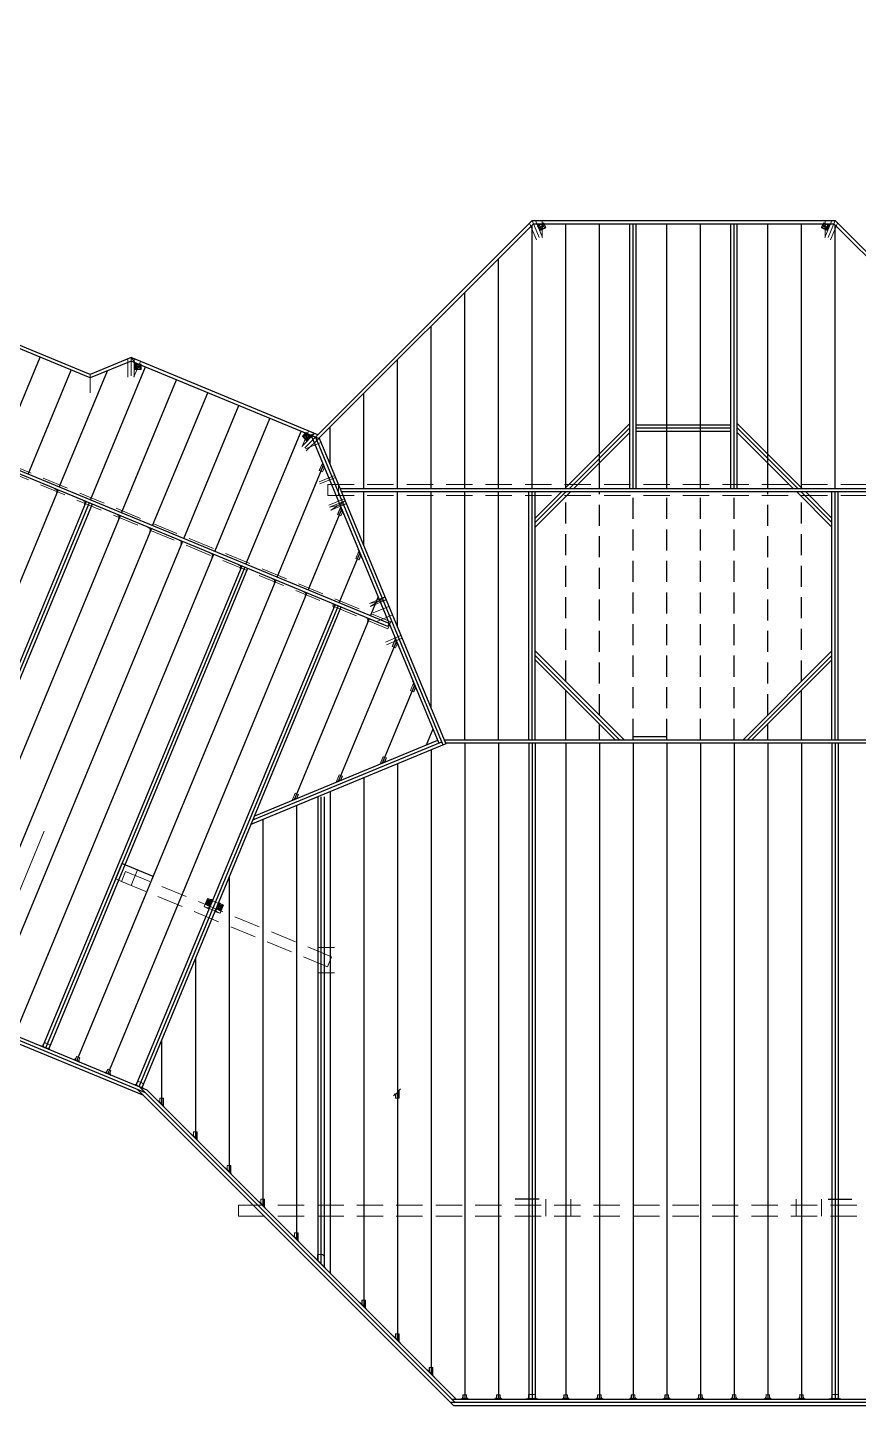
# Model space of a CAD drawing. Header units: inches. Extents: x 23391 to 25615, y 13217 to 14131.
# Drawn here: x 24516 to 24911, y 13217 to 13871 of the extents above; entities that cross this region are included whole.
import ezdxf

# ---------------------------------------------------------------- set-up
doc = ezdxf.new("R2010")
doc.units = ezdxf.units.IN
doc.header["$MEASUREMENT"] = 0
doc.linetypes.add('HIDDEN', pattern=[0.375, 0.25, -0.125])
doc.layers.get('0').update_dxf_attribs({"color": 8, "lineweight": 9})
for name, color, linetype, lineweight in [('BEAM SEAT', 7, 'Continuous', 20), ('FLOOR BEAMS', 3, 'HIDDEN', 20), ('FLOOR FRAMING HARDWARE', 7, 'Continuous', 20), ('FLOOR JOISTS', 3, 'Continuous', 30), ('FLOOR JOISTS PT', 44, 'Continuous', 30), ('FOUNDATION', 7, 'Continuous', 30), ('GRID LAYOUT', 1, 'Continuous', 9), ('STEEL', 5, 'Continuous', 9)]:
    doc.layers.add(name, color=color, linetype=linetype, lineweight=lineweight)

# ---------------------------------------------------------------- blocks, each defined once
blk = doc.blocks.new('LUS210-2-t')
for p, q in [((-1.66, 2.27), (-2.69, 2.27)), ((-2.69, 2.27), (-2.69, 2.2)), ((-2.69, 2.2), (-1.69, 2.2)), ((-2.09, 1.95), (-2.09, 2.2)), ((-2, 2.16), (-2.09, 2.07)), ((-2.09, 1.95), (-1.91, 1.95)), ((-2, 2.16), (-1.91, 2.07)), ((-1.91, 1.95), (-1.91, 2.2)), ((-1.8, 1.17), (-1.64, 1.33)), ((-1.77, 1.14), (-1.8, 1.17)), ((-1.77, 1.14), (-1.63, 1.06)), ((-1.63, 2.14), (-1.63, 0)), ((-1.19, 0), (-1.63, 0)), ((-1.56, 2.14), (-1.56, 2.17)), ((-1.56, 2.14), (-1.56, 0)), ((-1.19, 2), (-1.56, 2)), ((0.94, 2), (-0.94, 2)), ((-0.94, 0), (0.94, 0)), ((1.19, 2), (1.56, 2)), ((1.62, 0), (1.19, 0)), ((1.56, 2.14), (1.56, 2.17)), ((1.56, 2.14), (1.56, 0)), ((1.62, 0), (1.62, 2.14)), ((1.77, 1.14), (1.62, 1.06)), ((1.8, 1.17), (1.64, 1.33)), ((1.66, 2.27), (2.91, 2.27)), ((2.91, 2.2), (1.69, 2.2)), ((1.77, 1.14), (1.8, 1.17)), ((1.91, 1.95), (1.91, 2.2)), ((2, 2.16), (1.91, 2.07)), ((1.91, 1.95), (2.09, 1.95)), ((2, 2.16), (2.09, 2.07)), ((2.09, 1.95), (2.09, 2.2)), ((2.91, 2.27), (2.91, 2.2))]:
    blk.add_line(p, q)
for centre, radius, start, end in [((-1.69, 2.14), 0.062, 0, 90), ((-1.67, 2.16), 0.111, 8.5739, 81.4261), ((-1.69, 1.38), 0.0647, 315, 0), ((-1.06, 2), 0.125, 180, 0), ((-1.06, 0), 0.125, 0, 180), ((1.06, 2), 0.125, 180, 0), ((1.06, 0), 0.125, 0, 180), ((1.67, 2.16), 0.111, 98.5739, 171.4261), ((1.69, 2.14), 0.062, 90, 180), ((1.69, 1.38), 0.0647, 180, 225)]:
    blk.add_arc(centre, radius, start, end)
blk = doc.blocks.new('LUS210-t')
for p, q in [((-0.91, 2.06), (-1.84, 2.06)), ((-1.84, 2.06), (-1.84, 2)), ((-1.84, 2), (-0.91, 2)), ((-1.28, 1.65), (-1.28, 2)), ((-1.21, 1.62), (-1.28, 1.65)), ((-1.16, 1.62), (-1.21, 1.62)), ((-1.16, 1.62), (-1.09, 1.65)), ((-1.09, 2), (-1.09, 1.65)), ((-1.02, 1.24), (-0.86, 1.39)), ((-0.99, 1.2), (-1.02, 1.24)), ((-0.99, 1.2), (-0.84, 1.12)), ((-0.84, 1.94), (-0.84, 0.2)), ((-0.84, 0.2), (-0.71, 0.07)), ((-0.78, 0.13), (-0.78, 1.94)), ((0, 1.75), (-0.69, 1.75)), ((0, 0), (-0.69, 0)), ((0, 1.75), (0.69, 1.75)), ((0, 0), (0.69, 0)), ((0.85, 0.2), (0.71, 0.07)), ((0.78, 0.13), (0.78, 1.94)), ((0.84, 1.94), (0.84, 0.19)), ((0.99, 1.2), (0.84, 1.12)), ((1.02, 1.24), (0.86, 1.39)), ((0.91, 2.06), (1.84, 2.06)), ((1.84, 2), (0.91, 2)), ((0.99, 1.2), (1.02, 1.24)), ((1.09, 1.65), (1.09, 2)), ((1.16, 1.62), (1.09, 1.65)), ((1.21, 1.62), (1.16, 1.62)), ((1.21, 1.62), (1.28, 1.65)), ((1.28, 2), (1.28, 1.65)), ((1.84, 2.06), (1.84, 2))]:
    blk.add_line(p, q)
for centre, radius, start, end in [((-0.91, 1.94), 0.125, 0, 90), ((-0.91, 1.94), 0.0625, 0, 90), ((-0.91, 1.44), 0.0647, 315, 0), ((-0.78, 1.75), 0.0937, 269.99988, 359.99998), ((-0.78, 0), 0.0937, 0.00031, 45.00023), ((0.78, 1.75), 0.0937, 180.00002, 270.00012), ((0.78, 0), 0.0937, 134.99977, 179.99969), ((0.91, 1.94), 0.125, 90, 180), ((0.91, 1.94), 0.0625, 90, 180), ((0.91, 1.44), 0.0647, 180, 225)]:
    blk.add_arc(centre, radius, start, end)
blk = doc.blocks.new('SUR210-t')
for p, q in [((-2.59, 2.8), (-1.6, 2.8)), ((-2.59, 2.74), (-2.59, 2.8)), ((-1.6, 2.74), (-2.59, 2.74)), ((-1.56, 2.72), (1.09, 0.07)), ((1.14, 0.11), (-1.51, 2.76)), ((-1.27, 2.52), (0.79, 2.59)), ((0.22, 0.94), (0.26, 0.99)), ((2.24, 1.22), (0.79, 2.67)), ((0.83, 2.63), (0.79, 2.59)), ((0.85, 2.7), (2.29, 1.26)), ((2.17, 2.81), (0.92, 2.81)), ((0.92, 2.75), (2.17, 2.75)), ((1.09, 0.07), (1.14, 0.11)), ((2.24, 1.22), (1.14, 0.11)), ((2.17, 2.75), (2.17, 2.81)), ((2.29, 1.26), (2.24, 1.22))]:
    blk.add_line(p, q)
for centre, radius, start, end in [((-1.6, 2.67), 0.125, 45, 90), ((-1.6, 2.67), 0.062, 45, 90), ((0.92, 2.69), 0.125, 90, 189.84154), ((0.92, 2.69), 0.062, 90, 175.33828)]:
    blk.add_arc(centre, radius, start, end)
blk = doc.blocks.new('SUR210-2-t')
for p, q in [((-4.78, 4.64), (-3.34, 4.64)), ((-4.78, 4.64), (-4.78, 4.57)), ((-3.34, 4.57), (-4.78, 4.57)), ((-3.29, 4.56), (0.31, 0.95)), ((0.39, 0.95), (-3.25, 4.6)), ((1.32, 4.55), (-3.2, 4.55)), ((1.52, 0.95), (0.31, 0.95)), ((3.17, 2.6), (1.35, 4.42)), ((1.39, 4.47), (3.21, 2.64)), ((1.43, 4.57), (4.11, 4.57)), ((4.11, 4.64), (1.44, 4.64)), ((3.21, 2.64), (1.52, 0.95)), ((4.11, 4.57), (4.11, 4.64))]:
    blk.add_line(p, q)
for centre, radius, start, end in [((-3.34, 4.51), 0.125, 45, 90), ((-3.34, 4.51), 0.062, 45, 90), ((1.44, 4.51), 0.125, 90, 225), ((1.43, 4.51), 0.062, 90, 225)]:
    blk.add_arc(centre, radius, start, end)
blk = doc.blocks.new('HGT-2-t')
for p, q in [((-4.08, 4.14), (-4.08, 0.11)), ((-2.02, 4.14), (-4.08, 4.14)), ((-4.08, 0.11), (-2.02, 0.11)), ((-2.45, 4.31), (-3.94, 4.31)), ((-3.94, 4.31), (-3.94, 4.14)), ((-3.94, 4.31), (-3.94, 4.14)), ((-3.94, 0.11), (-3.94, -0.06)), ((-3.94, -0.06), (-3.94, 0.11)), ((-3.94, 0.11), (-3.94, -0.06)), ((-3.32, 1.64), (-3.32, 2.64)), ((-2.45, 4.31), (-2.2, 4.38)), ((-2.36, 2.64), (-2.36, 1.64)), ((-2.29, 4.17), (-2.12, 4.21)), ((-2.29, 0.08), (-2.12, 0.04)), ((-2.02, 4.14), (-1.83, 3.94)), ((-2.02, 0.11), (-1.83, 0.31)), ((-1.83, 0.11), (-1.83, 4.14)), ((-1.83, 4.14), (1.83, 4.14)), ((1.83, 0.11), (-1.83, 0.11)), ((2.02, 4.14), (1.83, 3.94)), ((2.02, 0.11), (1.83, 0.31)), ((2.02, 4.14), (4.08, 4.14)), ((4.08, 0.11), (2.02, 0.11)), ((2.29, 4.17), (2.12, 4.21)), ((2.29, 0.08), (2.12, 0.04)), ((2.45, 4.31), (2.2, 4.38)), ((2.36, 2.64), (2.36, 1.64)), ((2.45, 4.31), (3.94, 4.31)), ((3.32, 1.64), (3.32, 2.64)), ((3.94, 4.31), (3.94, 4.14)), ((3.94, 4.31), (3.94, 4.14)), ((3.94, 0.11), (3.94, -0.06)), ((3.94, -0.06), (3.94, 0.11)), ((3.94, 0.11), (3.94, -0.06)), ((4.08, 4.14), (4.08, 0.11)), ((-3.94, -0.06), (-2.45, -0.06)), ((-2.45, -0.06), (-2.2, -0.13)), ((2.45, -0.06), (2.2, -0.13)), ((3.94, -0.06), (2.45, -0.06))]:
    blk.add_line(p, q)
at = {"linetype": 'HIDDEN'}
for p, q in [((-1.64, 0.11), (-1.64, 4.14)), ((1.64, 0.11), (1.64, 4.14))]:
    blk.add_line(p, q, dxfattribs=at)
at = {"linetype": 'Continuous'}
blk.add_line((1.83, 0.11), (1.83, 4.14), dxfattribs=at)
blk.add_line((1.83, 0.11), (1.83, 4.14), dxfattribs=at)
for centre, radius, start, end in [((-2.84, 2.64), 0.481, 0, 180), ((-2.84, 1.64), 0.481, 180, 0), ((-2.45, 4.51), 0.376, 270, 295.0337), ((-2.45, -0.26), 0.376, 64.9663, 90), ((-2.06, 3.94), 0.463, 25.68699, 107.75127), ((-2.06, 0.31), 0.463, 252.24873, 334.31301), ((-2.03, 3.95), 0.276, 43.57982, 109.36342), ((-2.03, 0.3), 0.276, 250.63658, 316.42018), ((2.06, 3.94), 0.463, 72.24873, 154.31301), ((2.06, 0.31), 0.463, 205.68699, 287.75127), ((2.03, 3.95), 0.276, 70.63658, 136.42018), ((2.03, 0.3), 0.276, 223.57982, 289.36342), ((2.45, 4.51), 0.376, 244.9663, 270), ((2.45, -0.26), 0.376, 90, 115.0337), ((2.84, 2.64), 0.481, 0, 180), ((2.84, 1.64), 0.481, 180, 0)]:
    blk.add_arc(centre, radius, start, end)
blk = doc.blocks.new('HD2A-t')
for p, q in [((-0.97, 2.58), (-1.1, 0.45)), ((-0.98, 0.33), (-0.98, 2.58)), ((-0.98, 2.58), (-0.67, 2.58)), ((-0.73, 0.11), (-0.9, 0.11)), ((-0.9, 0.11), (-0.9, 0)), ((-0.9, 0), (0.9, 0)), ((-0.85, 0.33), (-0.85, 2.58)), ((-0.76, 0.34), (-0.85, 0.34)), ((-0.76, 0.22), (0.83, 0.22)), ((-0.53, 0.33), (-0.75, 0.33)), ((-0.73, 0.11), (0.83, 0.11)), ((-0.71, 2.58), (0.8, 2.58)), ((-0.61, 2.43), (0.66, 2.43)), ((-0.61, 0.81), (0.66, 0.81)), ((-0.6, 2.05), (0.66, 2.05)), ((-0.6, 0.43), (0.66, 0.43)), ((-0.54, 2.58), (0.59, 2.58)), ((0.73, 0.33), (-0.54, 0.33)), ((0.86, 0.33), (0.71, 0.33)), ((0.72, 2.58), (1.03, 2.58)), ((0.83, 0.22), (0.83, 0.11)), ((0.86, 0.34), (0.91, 0.34)), ((0.91, 0.29), (0.91, 2.58)), ((0.91, 0.29), (0.91, 0.2)), ((1.02, 2.58), (1.16, 0.3)), ((1.03, 2.58), (1.03, 0.33)), ((1.03, 0.33), (1.03, 0.14))]:
    blk.add_line(p, q)
blk.add_circle((0.03, 1.45), 0.344)
for centre, radius, start, end in [((-0.81, 0.41), 0.292, 171.77365, 270.80438), ((-0.66, 0.43), 0.331, 197.9575, 258.03716), ((-0.89, 1.43), 0.122, 290.72091, 69.27909), ((-0.75, 0.32), 0.103, 175.34071, 257.95778), ((-0.74, 0.28), 0.0587, 98.62532, 248.06583), ((-0.57, 2.24), 0.191, 99.88653, 260.11347), ((-0.57, 0.62), 0.191, 99.88653, 260.11347), ((-0.6, 2.57), 0.0641, 170.06052, 9.93948), ((-0.6, 0.32), 0.0739, 10.67666, 169.32334), ((0.65, 0.32), 0.0739, 10.67666, 169.32334), ((0.65, 2.57), 0.068, 173.86112, 6.13888), ((0.67, 2.24), 0.188, 269.49799, 90.50201), ((0.67, 0.62), 0.188, 269.49799, 90.50201), ((0.95, 1.44), 0.128, 105.82535, 248.16411), ((0.82, 0.2), 0.0944, 269.78457, 357.42107), ((0.86, 0.28), 0.0542, 353.89665, 92.0291), ((0.87, 0.16), 0.156, 263.14414, 354.23594), ((0.9, 0.28), 0.265, 274.66659, 5.27289)]:
    blk.add_arc(centre, radius, start, end)
blk = doc.blocks.new('A35-r')
for p, q in [((0, 0.046875), (0, 0)), ((0, 0.046875), (1.276125, 0.046875)), ((0, 0), (1.271, 0)), ((0.797125, 0.328141), (0.797125, 0.046875)), ((0.797125, 0.328141), (1.015375, 0.32813)), ((1.015375, 0.32813), (1.015375, 0.046875)), ((1.328125, 1.421875), (1.375, 1.421875)), ((1.328125, 1.421875), (1.328125, 0.098875)), ((1.375, 1.421875), (1.375, 0.104))]:
    blk.add_line(p, q)
for centre, radius in [((1.271, 0.104), 0.104), ((1.276125, 0.098875), 0.052)]:
    blk.add_arc(centre, radius, 270, 0)
blk = doc.blocks.new('SUL210-t')
for p, q in [((-0.85, 2.14), (-2.29, 0.71)), ((-2.29, 0.71), (-2.24, 0.66)), ((-2.24, 0.66), (-0.79, 2.11)), ((-2.24, 0.66), (-1.14, -0.44)), ((-2.17, 2.26), (-0.92, 2.26)), ((-2.17, 2.2), (-2.17, 2.26)), ((-0.92, 2.2), (-2.17, 2.2)), ((-1.14, -0.44), (1.51, 2.21)), ((1.56, 2.16), (-1.09, -0.49)), ((-0.83, 2.08), (-0.79, 2.04)), ((1.27, 1.96), (-0.79, 2.04)), ((-0.22, 0.38), (-0.26, 0.43)), ((2.59, 2.24), (1.6, 2.24)), ((1.6, 2.18), (2.59, 2.18)), ((2.59, 2.18), (2.59, 2.24)), ((-1.09, -0.49), (-1.14, -0.44))]:
    blk.add_line(p, q)
for centre, radius, start, end in [((-0.92, 2.13), 0.125, 350.15846, 90), ((-0.92, 2.13), 0.062, 4.66172, 90), ((1.6, 2.12), 0.125, 90, 135), ((1.6, 2.12), 0.062, 90, 135)]:
    blk.add_arc(centre, radius, start, end)

msp = doc.modelspace()

# ---------------------------------------------------------------- linework, layer by layer
for p, q in [((24761.3, 13778.59), (24758.61, 13777.67)), ((24761.3, 13778.6), (24758.71, 13777.53)), ((24758.71, 13777.37), (24761.35, 13778.47)), ((24761.47, 13776.47), (24760.86, 13777.96)), ((24761.91, 13776.64), (24761.29, 13778.14)), ((24761.45, 13778.24), (24761.3, 13778.6)), ((24762.13, 13776.59), (24761.41, 13778.33)), ((24762.05, 13776.78), (24761.51, 13778.09)), ((24893.33, 13776.59), (24894.05, 13778.33)), ((24893.41, 13776.78), (24893.95, 13778.09)), ((24893.55, 13776.64), (24894.17, 13778.14)), ((24893.99, 13776.47), (24894.6, 13777.96)), ((24894.01, 13778.24), (24894.16, 13778.6)), ((24896.75, 13777.37), (24894.11, 13778.47)), ((24894.16, 13778.6), (24896.75, 13777.53)), ((24894.16, 13778.59), (24896.85, 13777.67)), ((24759.25, 13775.14), (24758.38, 13777.22)), ((24758.71, 13777.53), (24758.48, 13777.44)), ((24758.67, 13777.25), (24758.55, 13777.19)), ((24759.29, 13775.39), (24758.55, 13777.19)), ((24758.71, 13777.37), (24758.61, 13777.33)), ((24759.44, 13775.4), (24758.67, 13777.25)), ((24758.8, 13777.33), (24758.77, 13777.39)), ((24758.79, 13777.33), (24758.86, 13777.16)), ((24758.85, 13777.18), (24759.46, 13775.72)), ((24759.6, 13775.69), (24758.98, 13777.18)), ((24759.37, 13775.19), (24759.25, 13775.14)), ((24759.29, 13775.39), (24759.37, 13775.19)), ((24760.04, 13775.87), (24759.42, 13777.36)), ((24759.45, 13775.73), (24759.56, 13775.47)), ((24759.57, 13775.46), (24759.61, 13775.36)), ((24759.6, 13775.36), (24762.2, 13776.43)), ((24759.67, 13775.21), (24762.26, 13776.28)), ((24762.26, 13776.29), (24759.87, 13775.12)), ((24762.26, 13776.28), (24762.11, 13776.64)), ((24893.2, 13776.28), (24893.35, 13776.64)), ((24893.2, 13776.29), (24895.59, 13775.12)), ((24895.79, 13775.21), (24893.2, 13776.28)), ((24895.85, 13775.36), (24893.26, 13776.43)), ((24895.42, 13775.87), (24896.04, 13777.36)), ((24895.89, 13775.46), (24895.85, 13775.36)), ((24895.86, 13775.69), (24896.47, 13777.18)), ((24896.01, 13775.73), (24895.9, 13775.47)), ((24896.61, 13777.18), (24896, 13775.72)), ((24896.02, 13775.4), (24896.79, 13777.25)), ((24896.17, 13775.39), (24896.08, 13775.19)), ((24896.08, 13775.19), (24896.21, 13775.14)), ((24896.17, 13775.39), (24896.91, 13777.19)), ((24896.21, 13775.14), (24897.07, 13777.22)), ((24896.67, 13777.33), (24896.6, 13777.16)), ((24896.66, 13777.33), (24896.69, 13777.39)), ((24896.75, 13777.53), (24896.97, 13777.44)), ((24896.75, 13777.37), (24896.85, 13777.33)), ((24896.78, 13777.25), (24896.91, 13777.19)), ((24566.73, 13711.38), (24566.73, 13709.13)), ((24566.87, 13711.38), (24566.73, 13711.38)), ((24566.87, 13711.17), (24566.87, 13711.38)), ((24566.87, 13711.17), (24566.87, 13709.22)), ((24567.01, 13709.21), (24566.87, 13709.21)), ((24567.15, 13708.97), (24566.91, 13708.97)), ((24567.09, 13709.11), (24566.98, 13709.11)), ((24567.01, 13711.21), (24567.01, 13709.21)), ((24567.09, 13709.11), (24569.95, 13709.11)), ((24569.95, 13708.97), (24567.11, 13708.8)), ((24567.15, 13711.48), (24569.95, 13711.48)), ((24567.15, 13711.31), (24569.95, 13711.31)), ((24567.15, 13710.92), (24567.15, 13711.19)), ((24567.15, 13709.35), (24567.15, 13710.93)), ((24567.15, 13709.18), (24567.15, 13709.37)), ((24569.95, 13708.97), (24567.15, 13708.97)), ((24567.16, 13711.21), (24567.16, 13711.32)), ((24567.16, 13709.18), (24567.16, 13709.12)), ((24567.27, 13711), (24567.27, 13709.39)), ((24569.95, 13711.47), (24567.3, 13711.63)), ((24567.74, 13711.01), (24567.74, 13709.39)), ((24569.3, 13711), (24569.3, 13709.39)), ((24569.77, 13711.01), (24569.77, 13709.39)), ((24569.95, 13711.48), (24569.95, 13711.09)), ((24569.95, 13711.14), (24569.95, 13709.26)), ((24569.95, 13710.93), (24569.95, 13709.52)), ((24569.95, 13709.36), (24569.95, 13708.97)), ((24646.58, 13677.21), (24646.86, 13677.49)), ((24646.58, 13677.22), (24648.35, 13675.23)), ((24648.56, 13675.23), (24646.58, 13677.21)), ((24648.68, 13675.35), (24646.7, 13677.33)), ((24646.82, 13677.45), (24648.15, 13678.78)), ((24646.97, 13677.6), (24647.96, 13678.6)), ((24647.04, 13677.41), (24648.19, 13678.56)), ((24647.38, 13677.09), (24648.52, 13678.22)), ((24648.08, 13678.71), (24648.36, 13678.99)), ((24650.28, 13676.86), (24648.25, 13678.89)), ((24648.35, 13678.98), (24650.49, 13677.1)), ((24648.36, 13678.99), (24650.34, 13677.01)), ((24648.47, 13675.98), (24649.62, 13677.12)), ((24648.75, 13675.43), (24648.67, 13675.35)), ((24648.96, 13675.63), (24648.76, 13675.43)), ((24648.81, 13675.65), (24649.95, 13676.79)), ((24648.98, 13675.25), (24648.83, 13675.1)), ((24648.83, 13675.1), (24648.92, 13675.01)), ((24648.85, 13675.32), (24650.26, 13676.73)), ((24648.93, 13675.01), (24650.52, 13676.6)), ((24650.07, 13676.74), (24648.95, 13675.62)), ((24648.98, 13675.26), (24650.36, 13676.63)), ((24650.19, 13676.85), (24650.06, 13676.72)), ((24650.18, 13676.86), (24650.23, 13676.9)), ((24650.26, 13676.73), (24650.36, 13676.64)), ((24650.28, 13676.86), (24650.35, 13676.79)), ((24650.34, 13677), (24650.51, 13676.84))]:
    msp.add_line(p, q)
for centre in [(24760.48, 13776.91), (24894.98, 13776.91), (24568.55, 13710.22), (24648.47, 13677.11)]:
    msp.add_circle(centre, 0.429)
for centre, radius, start, end in [((24760.02, 13777.96), 0.16, 224.33589, 6.67465), ((24761.08, 13778.02), 0.235, 21.99799, 203.00201), ((24761.47, 13778.16), 0.085, 106.36112, 298.63888), ((24893.99, 13778.16), 0.085, 241.36112, 73.63888), ((24894.37, 13778.02), 0.235, 336.99799, 158.00201), ((24895.44, 13777.96), 0.16, 173.32535, 315.66411), ((24758.7, 13777.35), 0.331, 107.22711, 197.83341), ((24758.58, 13777.26), 0.195, 118.26406, 209.35586), ((24758.66, 13777.22), 0.118, 115.07893, 202.71543), ((24758.73, 13777.3), 0.0677, 20.4709, 118.60335), ((24758.87, 13777.09), 0.0923, 303.17666, 101.82334), ((24759.21, 13777.24), 0.235, 21.99799, 203.00201), ((24759.63, 13775.62), 0.414, 214.46284, 274.5425), ((24759.68, 13775.44), 0.365, 201.69562, 300.72635), ((24759.49, 13775.45), 0.0734, 224.43417, 13.87468), ((24759.55, 13775.47), 0.129, 214.54222, 297.15929), ((24759.47, 13775.64), 0.0923, 303.17666, 101.82334), ((24759.8, 13775.81), 0.238, 212.38653, 12.61347), ((24760.89, 13775.84), 0.152, 43.22091, 181.77909), ((24761.68, 13776.59), 0.238, 212.38653, 12.61347), ((24762.07, 13776.71), 0.0801, 102.56052, 302.43948), ((24893.39, 13776.71), 0.0801, 237.56052, 77.43948), ((24893.78, 13776.59), 0.238, 167.38653, 327.61347), ((24894.56, 13775.84), 0.152, 358.22091, 136.77909), ((24895.65, 13775.81), 0.238, 167.38653, 327.61347), ((24895.78, 13775.44), 0.365, 239.27365, 338.30438), ((24895.83, 13775.62), 0.414, 265.4575, 325.53716), ((24895.91, 13775.47), 0.129, 242.84071, 325.45778), ((24895.99, 13775.64), 0.0923, 78.17666, 236.82334), ((24895.97, 13775.45), 0.0734, 166.12532, 315.56583), ((24896.25, 13777.24), 0.235, 336.99799, 158.00201), ((24896.59, 13777.09), 0.0923, 78.17666, 236.82334), ((24896.73, 13777.3), 0.0677, 61.39665, 159.5291), ((24896.75, 13777.35), 0.331, 342.16659, 72.77289), ((24896.8, 13777.22), 0.118, 337.28457, 64.92107), ((24896.88, 13777.26), 0.195, 330.64414, 61.73594), ((24566.93, 13709.16), 0.195, 173.14414, 264.23594), ((24567.08, 13709.13), 0.331, 184.66659, 275.27289), ((24567.27, 13711.08), 0.414, 107.9575, 168.03716), ((24566.99, 13709.23), 0.118, 179.78457, 267.42107), ((24567.25, 13711.27), 0.365, 81.77365, 180.80438), ((24567.14, 13711.19), 0.129, 85.34071, 167.95778), ((24567.08, 13711.18), 0.0734, 8.62532, 158.06583), ((24567.08, 13709.18), 0.0677, 263.89665, 2.0291), ((24567.13, 13711.01), 0.0923, 280.67666, 79.32334), ((24567.13, 13709.44), 0.0923, 280.67666, 79.32334), ((24567.51, 13710.97), 0.238, 9.88653, 170.11347), ((24567.51, 13709.42), 0.235, 179.49799, 0.50201), ((24568.52, 13711.37), 0.152, 200.72091, 339.27909), ((24568.53, 13709.07), 0.16, 15.82535, 158.16411), ((24569.53, 13710.97), 0.238, 9.88653, 170.11347), ((24569.53, 13709.42), 0.235, 179.49799, 0.50201), ((24569.94, 13711.01), 0.0801, 80.06052, 279.93948), ((24569.94, 13709.44), 0.085, 83.86112, 276.13888), ((24646.92, 13677.53), 0.0801, 215.06052, 54.93948), ((24647.24, 13677.28), 0.238, 144.88653, 305.11347), ((24647.67, 13676.28), 0.152, 335.72091, 114.27909), ((24648.03, 13678.65), 0.085, 218.86112, 51.13888), ((24648.33, 13678.37), 0.235, 314.49799, 135.50201), ((24648.64, 13675.45), 0.365, 216.77365, 315.80438), ((24648.67, 13675.84), 0.238, 144.88653, 305.11347), ((24648.75, 13675.6), 0.414, 242.9575, 303.03716), ((24648.78, 13675.43), 0.129, 220.34071, 302.95778), ((24648.82, 13675.39), 0.0734, 143.62532, 293.06583), ((24648.91, 13675.55), 0.0923, 55.67666, 214.32334), ((24649.29, 13677.91), 0.16, 150.82535, 293.16411), ((24649.76, 13676.94), 0.235, 314.49799, 135.50201), ((24650.02, 13676.66), 0.0923, 55.67666, 214.32334), ((24650.24, 13676.81), 0.0677, 38.89665, 137.0291), ((24650.27, 13676.71), 0.118, 314.78457, 42.42107), ((24650.36, 13676.71), 0.195, 308.14414, 39.23594), ((24650.27, 13676.84), 0.331, 319.66659, 50.27289)]:
    msp.add_arc(centre, radius, start, end)
at = {"layer": 'BEAM SEAT', "lineweight": 9}
for p, q in [((24654.5, 13655.49), (24661.89, 13658.55)), ((24659.1, 13644.4), (24666.49, 13647.46)), ((24565.21, 13463.71), (24568.27, 13471.11)), ((24557.82, 13466.78), (24565.21, 13463.71)), ((24653.91, 13434.16), (24661.91, 13434.16)), ((24653.91, 13422.16), (24661.91, 13422.16)), ((24762.22, 13306.58), (24762.22, 13314.58)), ((24774.22, 13306.58), (24774.22, 13314.58)), ((24881.23, 13306.58), (24881.23, 13314.58)), ((24893.23, 13306.58), (24893.23, 13314.58))]:
    msp.add_line(p, q, dxfattribs=at)
at = {"layer": 'BEAM SEAT', "color": 7, "lineweight": 9}
for p, q in [((24680.29, 13593.24), (24687.68, 13596.3)), ((24686.03, 13579.38), (24693.42, 13582.44))]:
    msp.add_line(p, q, dxfattribs=at)
at = {"layer": 'BEAM SEAT', "lineweight": 30}
for p, q in [((24560.88, 13474.17), (24557.82, 13466.78)), ((24575.67, 13468.04), (24560.88, 13474.17)), ((24759.04, 13314.58), (24747.73, 13314.58)), ((24896.42, 13314.58), (24907.73, 13314.58))]:
    msp.add_line(p, q, dxfattribs=at)
at = {"layer": 'FLOOR BEAMS', "lineweight": 9, "ltscale": 50}
for p, q in [((24384.91, 13714.7), (24688.58, 13588.92)), ((24383.57, 13711.47), (24687.25, 13585.68)), ((24560.59, 13465.63), (24562.56, 13470.36)), ((24658.53, 13425.06), (24660.49, 13429.8))]:
    msp.add_line(p, q, dxfattribs=at)
at = {"layer": 'FLOOR BEAMS', "color": 3, "lineweight": 9, "ltscale": 50}
for p, q in [((24658.68, 13654.23), (24996.77, 13654.23)), ((24658.68, 13654.23), (24658.68, 13649.11)), ((24658.68, 13649.11), (24996.77, 13649.11)), ((24687.25, 13585.68), (24688.58, 13588.92))]:
    msp.add_line(p, q, dxfattribs=at)
at = {"layer": 'FLOOR BEAMS', "ltscale": 50}
for p, q in [((24562.56, 13470.36), (24660.49, 13429.8)), ((24560.59, 13465.63), (24658.53, 13425.06)), ((24616.23, 13311.71), (25039.23, 13311.71)), ((24616.23, 13306.58), (25039.23, 13306.58))]:
    msp.add_line(p, q, dxfattribs=at)
at = {"layer": 'FLOOR BEAMS', "lineweight": 9}
msp.add_line((24616.23, 13306.58), (24616.23, 13311.71), dxfattribs=at)
at = {"layer": 'FLOOR JOISTS'}
for p, q in [((24687.23, 13586.77), (24001.97, 13870.61)), ((24687.81, 13588.16), (24003.93, 13871.42)), ((24545.77, 13704.9), (24358, 13782.67)), ((24545.77, 13706.52), (24359.15, 13783.82)), ((24653.91, 13677.84), (24755.73, 13779.66)), ((24654.26, 13676.07), (24756.35, 13778.16)), ((24755.73, 13779.66), (24899.73, 13779.66)), ((24756.35, 13778.16), (24899.11, 13778.16)), ((24771.73, 13652.79), (24771.73, 13778.16)), ((24787.73, 13652.42), (24787.73, 13778.16)), ((24802.23, 13652.42), (24802.23, 13778.16)), ((24803.73, 13652.42), (24803.73, 13778.16)), ((24805.23, 13652.42), (24805.23, 13778.16)), ((24819.73, 13652.42), (24819.73, 13778.16)), ((24835.73, 13652.42), (24835.73, 13778.16)), ((24850.23, 13652.42), (24850.23, 13778.16)), ((24851.73, 13652.42), (24851.73, 13778.16)), ((24853.23, 13652.42), (24853.23, 13778.16)), ((24867.73, 13652.42), (24867.73, 13778.16)), ((24883.73, 13652.79), (24883.73, 13778.16)), ((24899.11, 13778.16), (24959.49, 13717.78)), ((24899.73, 13779.66), (24960.99, 13718.4)), ((24755.73, 13652.42), (24755.73, 13777.54)), ((24899.73, 13652.42), (24899.73, 13777.54)), ((24739.73, 13652.42), (24739.73, 13761.54)), ((24723.73, 13652.42), (24723.73, 13745.54)), ((24707.73, 13652.42), (24707.73, 13729.54)), ((24501.52, 13665.32), (24521.99, 13714.75)), ((24565.21, 13714.57), (24545.77, 13706.52)), ((24565.21, 13712.95), (24545.77, 13704.9)), ((24653.91, 13677.84), (24565.21, 13714.57)), ((24654.26, 13676.07), (24565.21, 13712.95)), ((24691.73, 13652.42), (24691.73, 13713.54)), ((24516.3, 13659.2), (24536.77, 13708.62)), ((24531.08, 13653.07), (24553.95, 13708.29)), ((24545.86, 13646.95), (24572.03, 13710.13)), ((24560.64, 13640.83), (24586.81, 13704)), ((24575.43, 13634.7), (24601.59, 13697.88)), ((24675.73, 13652.42), (24675.73, 13697.54)), ((24590.21, 13628.58), (24616.38, 13691.76)), ((24604.99, 13622.46), (24631.16, 13685.64)), ((24659.73, 13663.78), (24659.73, 13681.54)), ((24771.36, 13652.42), (24802.23, 13683.29)), ((24773.48, 13652.42), (24802.23, 13681.17)), ((24805.23, 13682.67), (24850.23, 13682.67)), ((24805.23, 13681.17), (24850.23, 13681.17)), ((24805.23, 13679.67), (24850.23, 13679.67)), ((24884.1, 13652.42), (24853.23, 13683.29)), ((24881.98, 13652.42), (24853.23, 13681.17)), ((24619.77, 13616.34), (24645.94, 13679.51)), ((24650.8, 13677.5), (24711.36, 13531.29)), ((24652.76, 13676.69), (24713.32, 13530.48)), ((24654.53, 13676.34), (24714.71, 13531.05)), ((24775.6, 13652.42), (24802.23, 13679.05)), ((24879.86, 13652.42), (24853.23, 13679.05)), ((24634.55, 13610.21), (24656.61, 13663.46)), ((24664.43, 13652.42), (24991.02, 13652.42)), ((24665.06, 13650.92), (24990.4, 13650.92)), ((24675.73, 13625.15), (24675.73, 13650.92)), ((24691.73, 13586.52), (24691.73, 13650.92)), ((24707.73, 13547.9), (24707.73, 13650.92)), ((24723.73, 13532.93), (24723.73, 13650.92)), ((24739.73, 13532.93), (24739.73, 13650.92)), ((24754.23, 13532.93), (24754.23, 13650.92)), ((24755.73, 13532.93), (24755.73, 13650.92)), ((24757.23, 13532.93), (24757.23, 13650.92)), ((24757.23, 13636.17), (24771.98, 13650.92)), ((24757.23, 13638.29), (24769.86, 13650.92)), ((24757.23, 13634.05), (24774.1, 13650.92)), ((24898.23, 13634.05), (24881.36, 13650.92)), ((24898.23, 13636.17), (24883.48, 13650.92)), ((24898.23, 13638.29), (24885.6, 13650.92)), ((24898.23, 13532.93), (24898.23, 13650.92)), ((24899.73, 13532.93), (24899.73, 13650.92)), ((24901.23, 13532.93), (24901.23, 13650.92)), ((24649.34, 13604.09), (24665.27, 13642.56)), ((24664.12, 13597.97), (24673.93, 13621.65)), ((24678.9, 13591.84), (24682.59, 13600.75)), ((24678.33, 13590.46), (24642.71, 13504.47)), ((24687.81, 13588.16), (24687.23, 13586.77)), ((24691.25, 13579.84), (24663.62, 13513.13)), ((24757.23, 13575.17), (24799.47, 13532.93)), ((24898.23, 13575.17), (24855.99, 13532.93)), ((24757.23, 13573.05), (24797.35, 13532.93)), ((24757.23, 13570.93), (24795.23, 13532.93)), ((24898.23, 13573.05), (24858.11, 13532.93)), ((24898.23, 13570.93), (24860.23, 13532.93)), ((24699.91, 13558.94), (24684.52, 13521.79)), ((24771.73, 13532.93), (24771.73, 13556.43)), ((24883.73, 13532.93), (24883.73, 13556.43)), ((24708.57, 13538.03), (24705.43, 13530.45)), ((24787.73, 13532.93), (24787.73, 13540.43)), ((24867.73, 13532.93), (24867.73, 13540.43)), ((24713.93, 13532.93), (24941.53, 13532.93)), ((24714.55, 13531.43), (24940.91, 13531.43)), ((24803.73, 13534.43), (24819.73, 13534.43))]:
    msp.add_line(p, q, dxfattribs=at)
at = {"layer": 'FLOOR JOISTS', "linetype": 'HIDDEN', "ltscale": 40}
for p, q in [((24771.73, 13560.67), (24771.73, 13648.55)), ((24787.73, 13544.67), (24787.73, 13650.92)), ((24803.73, 13532.93), (24803.73, 13650.92)), ((24819.73, 13532.93), (24819.73, 13650.92)), ((24835.73, 13532.93), (24835.73, 13650.92)), ((24851.73, 13532.93), (24851.73, 13650.92)), ((24867.73, 13544.67), (24867.73, 13650.92)), ((24883.73, 13560.67), (24883.73, 13648.55))]:
    msp.add_line(p, q, dxfattribs=at)
at = {"layer": 'FLOOR JOISTS PT'}
for p, q in [((24530.51, 13651.69), (24435.84, 13423.14)), ((24543.9, 13646.14), (24449.23, 13417.59)), ((24545.29, 13645.56), (24450.62, 13417.01)), ((24546.67, 13644.99), (24452, 13416.44)), ((24560.07, 13639.44), (24465.4, 13410.89)), ((24574.85, 13633.32), (24480.18, 13404.77)), ((24589.63, 13627.2), (24494.96, 13398.64)), ((24604.42, 13621.07), (24509.75, 13392.52)), ((24617.81, 13615.52), (24523.14, 13386.97)), ((24619.2, 13614.95), (24524.53, 13386.4)), ((24620.58, 13614.38), (24525.91, 13385.82)), ((24633.98, 13608.83), (24539.31, 13380.28)), ((24648.76, 13602.7), (24554.09, 13374.15)), ((24662.16, 13597.16), (24567.49, 13368.6)), ((24663.54, 13596.58), (24568.88, 13368.03)), ((24664.93, 13596.01), (24570.26, 13367.46)), ((24714.71, 13531.05), (24622.14, 13492.71)), ((24712.75, 13531.86), (24622.95, 13494.67)), ((24710.79, 13532.67), (24623.77, 13496.63)), ((24723.73, 13531.43), (24723.73, 13219.58)), ((24739.73, 13531.43), (24739.73, 13219.58)), ((24754.23, 13531.43), (24754.23, 13219.58)), ((24755.73, 13531.43), (24755.73, 13219.58)), ((24757.23, 13531.43), (24757.23, 13219.58)), ((24771.73, 13531.43), (24771.73, 13219.58)), ((24787.73, 13531.43), (24787.73, 13219.58)), ((24803.73, 13531.43), (24803.73, 13219.58)), ((24819.73, 13531.43), (24819.73, 13219.58)), ((24835.73, 13531.43), (24835.73, 13219.58)), ((24851.73, 13531.43), (24851.73, 13219.58)), ((24867.73, 13531.43), (24867.73, 13219.58)), ((24883.73, 13531.43), (24883.73, 13219.58)), ((24898.23, 13531.43), (24898.23, 13219.58)), ((24899.73, 13531.43), (24899.73, 13219.58)), ((24901.23, 13531.43), (24901.23, 13219.58)), ((24707.73, 13528.16), (24707.73, 13231.55)), ((24691.73, 13521.53), (24691.73, 13247.55)), ((24572.07, 13365.08), (24221.6, 13510.25)), ((24572.92, 13366.35), (24222.75, 13511.4)), ((24675.73, 13514.9), (24675.73, 13263.55)), ((24571.22, 13363.81), (24222.41, 13508.29)), ((24653.91, 13505.86), (24653.91, 13285.37)), ((24655.41, 13505.86), (24655.41, 13283.87)), ((24656.91, 13505.86), (24656.91, 13282.37)), ((24659.73, 13508.28), (24659.73, 13279.55)), ((24643.73, 13501.65), (24643.73, 13295.55)), ((24627.73, 13495.02), (24627.73, 13311.55)), ((24611.73, 13467.57), (24611.73, 13327.55)), ((24595.73, 13428.94), (24595.73, 13343.55)), ((24579.73, 13390.31), (24579.73, 13359.55)), ((24718.45, 13216.58), (24568.45, 13366.58)), ((24719.07, 13218.08), (24569.3, 13367.85)), ((24719.69, 13219.58), (24572.92, 13366.35)), ((24716.95, 13218.08), (24938.51, 13218.08)), ((24717.57, 13219.58), (24937.89, 13219.58)), ((24718.45, 13216.58), (24937.01, 13216.58))]:
    msp.add_line(p, q, dxfattribs=at)
at = {"layer": 'FOUNDATION', "lineweight": 9}
for p, q in [((24757.89, 13770.51), (24754.58, 13778.51)), ((24759.04, 13771.66), (24755.73, 13779.66)), ((24760.67, 13771.66), (24757.35, 13779.66)), ((24894.79, 13771.66), (24898.11, 13779.66)), ((24896.42, 13771.66), (24899.73, 13779.66)), ((24897.56, 13770.51), (24900.88, 13778.51)), ((24563.71, 13705.29), (24563.71, 13713.95)), ((24565.21, 13705.92), (24565.21, 13714.57)), ((24566.71, 13705.29), (24566.71, 13713.95)), ((24545.77, 13697.86), (24545.77, 13706.52)), ((24646.28, 13672.34), (24652.41, 13678.46)), ((24647.78, 13671.71), (24653.91, 13677.84)), ((24648.4, 13670.21), (24654.53, 13676.34))]:
    msp.add_line(p, q, dxfattribs=at)
at = {"layer": 'FOUNDATION', "color": 6, "lineweight": 9}
for p, q in [((24760.48, 13779.66), (24760.48, 13771.66)), ((24894.98, 13779.66), (24894.98, 13771.66)), ((24568.55, 13710.22), (24565.21, 13714.57)), ((24569.6, 13712.76), (24566.54, 13705.37)), ((24649.52, 13679.65), (24646.46, 13672.26)), ((24648, 13671.19), (24655.39, 13674.25)), ((24648.47, 13677.11), (24652.41, 13678.46)), ((24654.89, 13654.56), (24662.28, 13657.62)), ((24659.48, 13643.47), (24666.87, 13646.53)), ((24659.48, 13643.47), (24667.45, 13645.15)), ((24666.87, 13646.53), (24660.06, 13642.09)), ((24660.06, 13642.09), (24667.45, 13645.15)), ((24678.42, 13597.74), (24685.81, 13600.8)), ((24678.42, 13597.74), (24686.39, 13599.42)), ((24685.81, 13600.8), (24679, 13596.35)), ((24679, 13596.35), (24686.39, 13599.42)), ((24681.96, 13589.19), (24689.35, 13592.26)), ((24686.56, 13578.11), (24693.95, 13581.17))]:
    msp.add_line(p, q, dxfattribs=at)
at = {"layer": 'GRID LAYOUT'}
msp.add_line((24523.93, 13489.47), (24487.57, 13401.71), dxfattribs=at)
at = {"layer": 'STEEL', "lineweight": 9}
msp.add_line((24663.68, 13654.23), (24663.68, 13649.11), dxfattribs=at)

# ---------------------------------------------------------------- block references
at = {"layer": 'FLOOR FRAMING HARDWARE', "xscale": -1}
for name, p, rotation in [('SUL210-t', (24654.68, 13662.14), 292.4999999998568), ('SUL210-t', (24663.34, 13641.23), 292.4999999998568), ('SUL210-t', (24671.99, 13620.33), 292.4999999998568), ('SUL210-t', (24689.31, 13578.52), 292.4999999998568), ('SUL210-t', (24697.97, 13557.61), 292.4999999998568), ('SUR210-t', (24693.37, 13363.3), 45.00000000010887)]:
    msp.add_blockref(name, p, dxfattribs=dict(at, rotation=rotation))
at = {"layer": 'FLOOR FRAMING HARDWARE'}
for name, p, rotation in [('A35-r', (24529.76, 13650.33), 67.49999999992633), ('A35-r', (24543.16, 13644.78), 67.49999999992671), ('A35-r', (24559.32, 13638.08), 67.49999999992671), ('A35-r', (24574.11, 13631.96), 67.49999999992653), ('A35-r', (24588.89, 13625.83), 67.49999999992653), ('A35-r', (24603.67, 13619.71), 67.49999999992654), ('A35-r', (24617.07, 13614.16), 67.49999999992653), ('A35-r', (24633.23, 13607.47), 67.49999999992653), ('A35-r', (24648.02, 13601.34), 67.49999999992671), ('A35-r', (24661.41, 13595.79), 67.49999999992676), ('A35-r', (24677.58, 13589.1), 67.49999999992676), ('SUL210-t', (24684.12, 13524.07), 202.500000000266), ('SUL210-t', (24663.21, 13515.41), 202.500000000266), ('SUL210-t', (24642.31, 13506.75), 202.500000000266), ('HGT-2-t', (24603.69, 13452.07), 337.4999999999263), ('HD2A-t', (24601.49, 13454.24), 337.5000000000323), ('HD2A-t', (24606.75, 13452.06), 337.5000000000323), ('LUS210-2-t', (24525.4, 13388.49), 157.4999999999265), ('LUS210-t', (24540.1, 13382.18), 157.4999999999266), ('LUS210-t', (24554.88, 13376.06), 157.4999999999266), ('LUS210-2-t', (24569.74, 13370.12), 157.4999999999266), ('SUR210-t', (24581.37, 13361.87), 134.9999999999263), ('SUR210-t', (24597.37, 13345.87), 134.9999999999263), ('SUR210-t', (24613.37, 13329.87), 134.9999999999263), ('SUR210-t', (24629.37, 13313.87), 134.9999999999263), ('SUR210-t', (24645.37, 13297.87), 134.9999999999263), ('SUR210-2-t', (24657.96, 13287.88), 134.9999999999263), ('SUR210-t', (24677.37, 13265.87), 134.9999999999263), ('SUR210-t', (24693.37, 13249.87), 134.9999999999263), ('SUR210-t', (24709.37, 13233.87), 134.9999999999263), ('LUS210-t', (24723.73, 13221.65), 180), ('LUS210-t', (24739.73, 13221.65), 180), ('LUS210-2-t', (24755.73, 13221.85), 180), ('LUS210-t', (24771.73, 13221.65), 180), ('LUS210-t', (24787.73, 13221.65), 180), ('LUS210-t', (24803.73, 13221.65), 180), ('LUS210-t', (24819.73, 13221.65), 180), ('LUS210-t', (24835.73, 13221.65), 180), ('LUS210-t', (24851.73, 13221.65), 180), ('LUS210-t', (24867.73, 13221.65), 180), ('LUS210-t', (24883.73, 13221.65), 180), ('LUS210-2-t', (24899.73, 13221.85), 180)]:
    msp.add_blockref(name, p, dxfattribs=dict(at, rotation=rotation))

doc.saveas('drawing.dxf')
